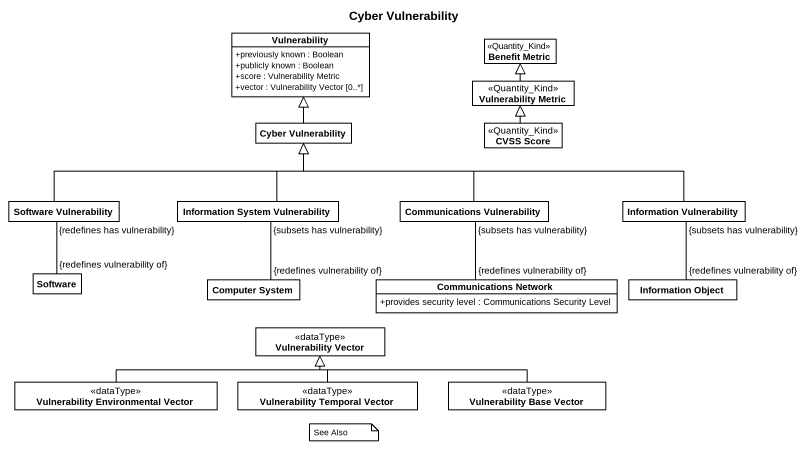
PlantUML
@startuml
title Cyber Vulnerability
hide circle
hide empty members
skinparam classAttributeIconSize 0
class Vulnerability {
  +previously known : Boolean
  +publicly known : Boolean
  +score : Vulnerability Metric
  +vector : Vulnerability Vector [0..*]
}
class "Benefit Metric" as Benefit_Metric <<Quantity_Kind>>
class "Vulnerability Metric" as Vulnerability_Metric <<Quantity_Kind>>
class "Cyber Vulnerability" as Cyber_Vulnerability
class "CVSS Score" as CVSS_Score <<Quantity_Kind>>
class "Software Vulnerability" as Software_Vulnerability
class "Information System Vulnerability" as Information_System
class "Communications Vulnerability" as Communications_Vulnerability
class "Information Vulnerability" as Information_Vulnerability
class Software
class "Computer System" as Computer_System
class "Communications Network" as Communications_Network {
  +provides security level : Communications Security Level
}
class "Information Object" as Information_Object
class "Vulnerability Vector" as Vulnerability_Vector <<dataType>>
class "Vulnerability Environmental Vector" as Vulnerability_Environmental <<dataType>>
class "Vulnerability Temporal Vector" as Vulnerability_Temporal <<dataType>>
class "Vulnerability Base Vector" as Vulnerability_Base_Vector <<dataType>>
Vulnerability_Metric -up-|> Benefit_Metric
Cyber_Vulnerability -up-|> Vulnerability
CVSS_Score -up-|> Vulnerability_Metric
Software_Vulnerability -right-|> Cyber_Vulnerability
Software_Vulnerability "{redefines has vulnerability}" -- "{redefines vulnerability of}" Software
Information_System -up-|> Cyber_Vulnerability
Information_System "{subsets has vulnerability}" -- "{redefines vulnerability of}" Computer_System
Communications_Vulnerability -left-|> Cyber_Vulnerability
Communications_Vulnerability "{subsets has vulnerability}" -- "{redefines vulnerability of}" Communications_Network
Information_Vulnerability -left-|> Cyber_Vulnerability
Information_Vulnerability "{subsets has vulnerability}" -- "{redefines vulnerability of}" Information_Object
Vulnerability_Environmental -right-|> Vulnerability_Vector
Vulnerability_Temporal -up-|> Vulnerability_Vector
Vulnerability_Base_Vector -left-|> Vulnerability_Vector
note as N1
  See Also
end note
@enduml
